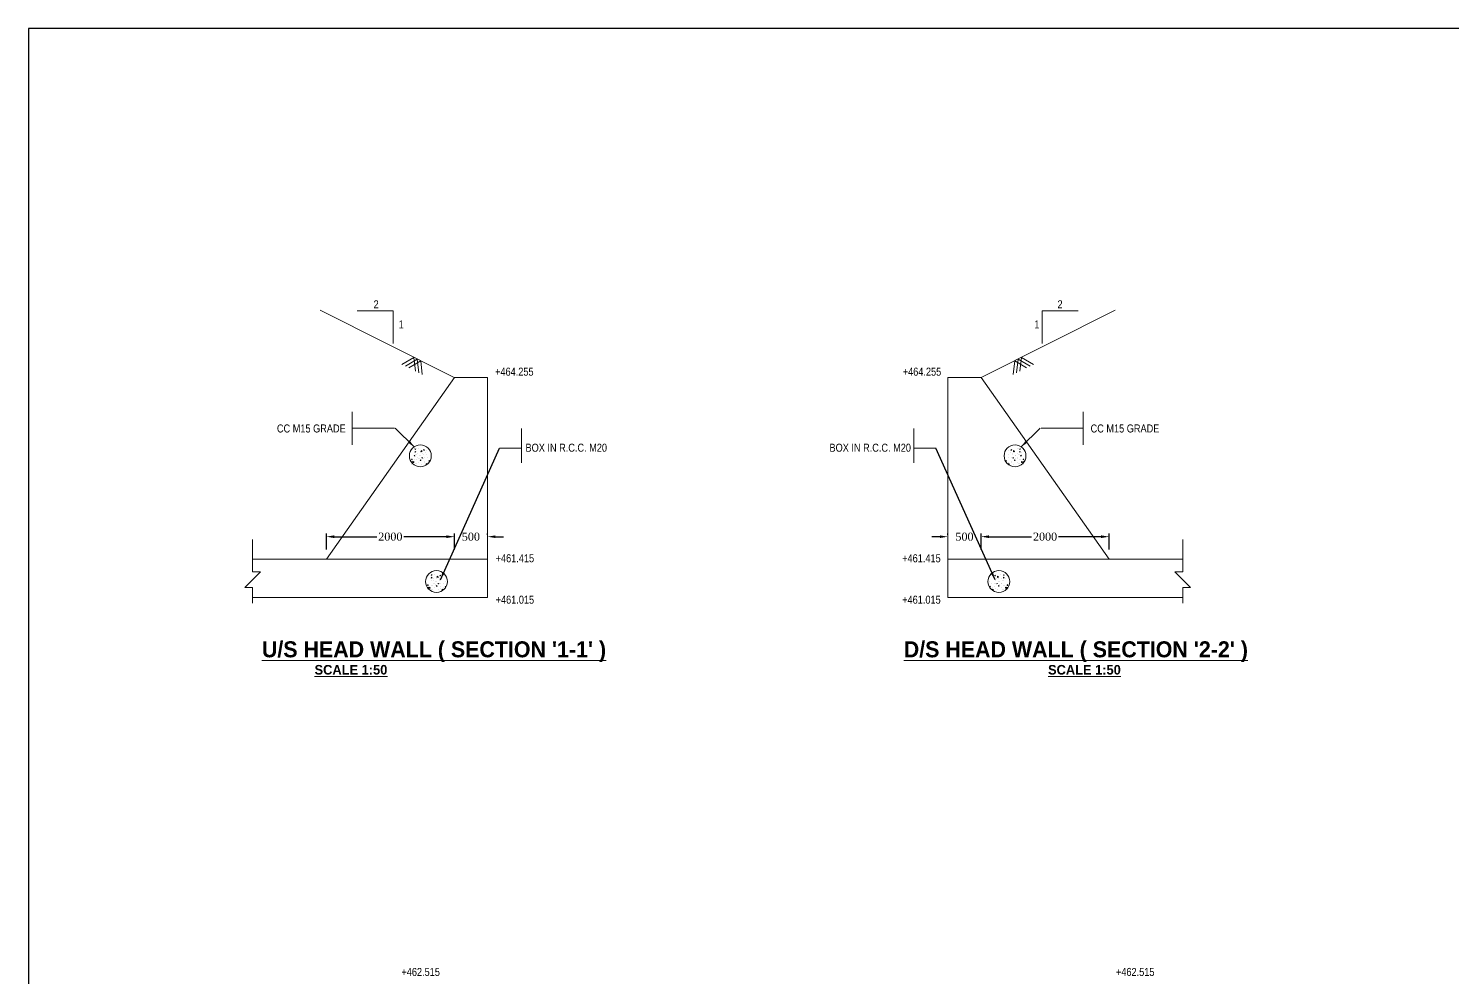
# Model space of a CAD drawing. Header units: millimetres. Extents: x 80 to 6436, y 46 to 1149.
# Drawn here: x 5546.1 to 5991.1, y 352.8 to 649.2 of the extents above; entities that cross this region are included whole.
import ezdxf

# ---------------------------------------------------------------- set-up
doc = ezdxf.new("R2010")
doc.units = ezdxf.units.MM
doc.layers.add('TEXT_GENERAL', color=4, linetype='Continuous')
doc.styles.add('ARIAL NARROW', font='ARIALN_1.TTF')
doc.styles.add('CITYBLUEPR', font='cityb__.ttf')
doc.styles.get("Standard").update_dxf_attribs({"font": 'TIMES_1.TTF', "height": 2.5})
doc.styles.add('TNR_2.5', font='TIMES_1.TTF', dxfattribs={"height": 2.5})
doc.dimstyles.new('ISO-25', dxfattribs={"dimtxt": 2.5, "dimasz": 2.5, "dimexe": 1.25, "dimexo": 0.625, "dimtad": 1, "dimlfac": 25, "dimtxsty": 'Standard', "dimcen": 2.5, "dimadec": 0, "dimazin": 0, "dimtfac": 1, "dimtmove": 0, "dimatfit": 3, "dimfxl": 0, "dimarcsym": 0})
doc.dimstyles.new('STYLE_ESH', dxfattribs={"dimtxt": 2.5, "dimasz": 2.5, "dimexe": 1, "dimexo": 0.625, "dimtad": 0, "dimtih": 1, "dimtoh": 1, "dimdec": 0, "dimlfac": 100, "dimzin": 9, "dimdsep": 46, "dimtxsty": 'TNR_2.5', "dimcen": 2.5, "dimadec": 0, "dimazin": 2, "dimtfac": 1, "dimtdec": 0, "dimtofl": 0, "dimtmove": 2, "dimatfit": 3, "dimfxl": 0, "dimarcsym": 0})

# ---------------------------------------------------------------- blocks, each defined once
blk = doc.blocks.new('*D102')
at = {"color": 0, "lineweight": -2, "transparency": 16777216}
for p, q in [((5639.17, 486.48), (5639.17, 491.5)), ((5641.67, 490.5), (5654.96, 490.5)), ((5676.67, 490.5), (5663.38, 490.5)), ((5679.17, 486.48), (5679.17, 491.5))]:
    blk.add_line(p, q, dxfattribs=at)
at = {"color": 0, "transparency": 16777216}
for points in [[(5641.67, 490.92), (5641.67, 490.08), (5639.17, 490.5)], [(5676.67, 490.92), (5676.67, 490.08), (5679.17, 490.5)]]:
    blk.add_solid(points, dxfattribs=at)
at = {"layer": 'Defpoints', "color": 0, "transparency": 16777216}
for p in [(5679.17, 490.5), (5639.17, 485.85), (5679.17, 485.85)]:
    blk.add_point(p, dxfattribs=at)
at = {"color": 0, "transparency": 16777216, "insert": (5659.17, 490.5), "char_height": 2.5, "attachment_point": 5, "style": 'TNR_2.5'}
blk.add_mtext('2000', dxfattribs=at)
blk = doc.blocks.new('*D103')
at = {"color": 0, "lineweight": -2, "transparency": 16777216}
for p, q in [((5676.67, 490.5), (5674.17, 490.5)), ((5679.17, 486.48), (5679.17, 491.5)), ((5689.51, 491.13), (5689.51, 491.5)), ((5692.01, 490.5), (5694.51, 490.5))]:
    blk.add_line(p, q, dxfattribs=at)
at = {"color": 0, "transparency": 16777216}
for points in [[(5676.67, 490.92), (5676.67, 490.08), (5679.17, 490.5)], [(5692.01, 490.92), (5692.01, 490.08), (5689.51, 490.5)]]:
    blk.add_solid(points, dxfattribs=at)
at = {"layer": 'Defpoints', "color": 0, "transparency": 16777216}
for p in [(5689.51, 490.5), (5689.51, 490.5), (5679.17, 485.85)]:
    blk.add_point(p, dxfattribs=at)
at = {"color": 0, "transparency": 16777216, "insert": (5684.34, 490.5), "char_height": 2.5, "attachment_point": 5, "style": 'TNR_2.5'}
blk.add_mtext('500', dxfattribs=at)
blk = doc.blocks.new('*D104')
at = {"color": 0, "lineweight": -2, "transparency": 16777216}
for p, q in [((5843.75, 486.48), (5843.75, 491.5)), ((5846.25, 490.5), (5859.54, 490.5)), ((5881.26, 490.5), (5867.97, 490.5)), ((5883.76, 486.48), (5883.76, 491.5))]:
    blk.add_line(p, q, dxfattribs=at)
at = {"color": 0, "transparency": 16777216}
for points in [[(5846.25, 490.92), (5846.25, 490.08), (5843.75, 490.5)], [(5881.26, 490.92), (5881.26, 490.08), (5883.76, 490.5)]]:
    blk.add_solid(points, dxfattribs=at)
at = {"layer": 'Defpoints', "color": 0, "transparency": 16777216}
for p in [(5843.75, 490.5), (5843.75, 485.85), (5883.76, 485.85)]:
    blk.add_point(p, dxfattribs=at)
at = {"color": 0, "transparency": 16777216, "insert": (5863.76, 490.5), "char_height": 2.5, "attachment_point": 5, "style": 'TNR_2.5'}
blk.add_mtext('2000', dxfattribs=at)
blk = doc.blocks.new('*D105')
at = {"color": 0, "lineweight": -2, "transparency": 16777216}
for p, q in [((5830.9, 490.5), (5828.4, 490.5)), ((5833.4, 491.13), (5833.4, 491.5)), ((5843.75, 486.48), (5843.75, 491.5)), ((5846.25, 490.5), (5848.75, 490.5))]:
    blk.add_line(p, q, dxfattribs=at)
at = {"color": 0, "transparency": 16777216}
for points in [[(5830.9, 490.92), (5830.9, 490.08), (5833.4, 490.5)], [(5846.25, 490.92), (5846.25, 490.08), (5843.75, 490.5)]]:
    blk.add_solid(points, dxfattribs=at)
at = {"layer": 'Defpoints', "color": 0, "transparency": 16777216}
for p in [(5833.4, 490.5), (5833.4, 490.5), (5843.75, 485.85)]:
    blk.add_point(p, dxfattribs=at)
at = {"color": 0, "transparency": 16777216, "insert": (5838.58, 490.5), "char_height": 2.5, "attachment_point": 5, "style": 'TNR_2.5'}
blk.add_mtext('500', dxfattribs=at)

msp = doc.modelspace()

# ---------------------------------------------------------------- linework, layer by layer
for p, q in [((5546.087, 649.243), (5546.087, 59.243)), ((6436.087, 649.243), (5546.087, 649.243))]:
    msp.add_line(p, q)
at = {"layer": 'TEXT_GENERAL', "color": 0, "lineweight": 9}
for p, q in [((5679.157, 540.274), (5637.283, 561.211)), ((5648.781, 561.021), (5660.099, 561.021)), ((5660.099, 561.021), (5660.099, 550.812)), ((5843.76, 540.274), (5885.633, 561.211)), ((5874.136, 561.021), (5862.818, 561.021)), ((5862.818, 561.021), (5862.818, 550.812)), ((5666.507, 546.458), (5662.791, 544.286)), ((5666.511, 546.466), (5662.795, 544.294)), ((5667.575, 545.924), (5663.859, 543.752)), ((5667.579, 545.932), (5663.863, 543.76)), ((5668.643, 545.39), (5664.927, 543.218)), ((5666.507, 546.458), (5666.999, 542.182)), ((5666.511, 546.466), (5667.004, 542.19)), ((5667.575, 545.924), (5668.067, 541.648)), ((5667.579, 545.932), (5668.072, 541.656)), ((5668.643, 545.39), (5669.136, 541.114)), ((5668.647, 545.398), (5669.14, 541.122)), ((5854.269, 545.398), (5853.777, 541.122)), ((5854.274, 545.39), (5853.781, 541.114)), ((5854.274, 545.39), (5857.99, 543.218)), ((5855.338, 545.932), (5854.845, 541.656)), ((5855.342, 545.924), (5854.849, 541.648)), ((5855.338, 545.932), (5859.054, 543.76)), ((5855.342, 545.924), (5859.058, 543.752)), ((5856.406, 546.466), (5855.913, 542.19)), ((5856.41, 546.458), (5855.917, 542.182)), ((5856.406, 546.466), (5860.122, 544.294)), ((5856.41, 546.458), (5860.126, 544.286)), ((5639.173, 483.474), (5679.173, 540.273)), ((5689.512, 540.274), (5679.157, 540.274)), ((5689.512, 471.474), (5689.512, 540.274)), ((5833.404, 471.474), (5833.404, 540.274)), ((5833.404, 540.274), (5843.76, 540.274)), ((5883.76, 483.474), (5843.744, 540.273)), ((5647.226, 529.474), (5647.226, 519.226)), ((5875.691, 529.474), (5875.691, 519.226)), ((5647.226, 524.35), (5660.417, 524.35)), ((5700.165, 524.266), (5700.165, 513.567)), ((5822.752, 524.266), (5822.752, 513.567)), ((5875.691, 524.35), (5862.5, 524.35)), ((5666.602, 516.738), (5666.602, 516.738)), ((5666.841, 517.788), (5667.068, 517.768)), ((5666.842, 517.788), (5666.967, 517.937)), ((5666.864, 516.98), (5667.131, 517.083)), ((5666.864, 516.98), (5667.054, 516.852)), ((5667.07, 517.762), (5667.038, 517.937)), ((5667.054, 516.852), (5667.131, 517.083)), ((5667.129, 516.21), (5667.129, 516.21)), ((5667.428, 517.897), (5667.428, 517.897)), ((5667.451, 516.236), (5667.451, 516.236)), ((5667.672, 516.62), (5667.672, 516.62)), ((5667.896, 517.925), (5667.896, 517.925)), ((5668.581, 517.024), (5668.581, 517.024)), ((5668.626, 516.746), (5668.626, 516.746)), ((5668.68, 517.089), (5668.977, 517.398)), ((5668.681, 517.087), (5669.02, 517.034)), ((5669.019, 517.036), (5668.977, 517.398)), ((5669.351, 516.591), (5669.351, 516.591)), ((5669.573, 517.549), (5669.801, 517.529)), ((5669.575, 517.549), (5669.759, 517.768)), ((5669.803, 517.523), (5669.759, 517.762)), ((5670.069, 516.936), (5670.069, 516.936)), ((5670.537, 517.292), (5670.537, 517.292)), ((5693.282, 518.152), (5700.165, 518.152)), ((5829.635, 518.152), (5822.752, 518.152)), ((5852.38, 517.292), (5852.38, 517.292)), ((5852.848, 516.936), (5852.848, 516.936)), ((5853.114, 517.523), (5853.158, 517.762)), ((5853.344, 517.549), (5853.116, 517.529)), ((5853.342, 517.549), (5853.158, 517.768)), ((5853.566, 516.591), (5853.566, 516.591)), ((5854.236, 517.087), (5853.897, 517.034)), ((5853.898, 517.036), (5853.94, 517.398)), ((5854.237, 517.089), (5853.94, 517.398)), ((5854.291, 516.746), (5854.291, 516.746)), ((5854.336, 517.024), (5854.336, 517.024)), ((5855.021, 517.925), (5855.021, 517.925)), ((5855.245, 516.62), (5855.245, 516.62)), ((5855.466, 516.236), (5855.466, 516.236)), ((5855.489, 517.897), (5855.489, 517.897)), ((5855.863, 516.852), (5855.786, 517.083)), ((5856.052, 516.98), (5855.786, 517.083)), ((5855.788, 516.21), (5855.788, 516.21)), ((5855.847, 517.762), (5855.879, 517.937)), ((5856.076, 517.788), (5855.849, 517.768)), ((5856.053, 516.98), (5855.863, 516.852)), ((5856.075, 517.788), (5855.949, 517.937)), ((5856.315, 516.738), (5856.315, 516.738)), ((5665.743, 514.568), (5665.971, 514.548)), ((5665.745, 514.568), (5665.929, 514.787)), ((5665.777, 513.934), (5666.044, 514.036)), ((5665.777, 513.933), (5665.966, 513.805)), ((5665.852, 513.526), (5665.852, 513.526)), ((5665.864, 513.134), (5665.864, 513.134)), ((5665.898, 514.794), (5665.898, 514.794)), ((5665.912, 514.511), (5665.912, 514.511)), ((5665.973, 514.542), (5665.929, 514.781)), ((5665.967, 513.806), (5666.044, 514.036)), ((5666.183, 513.717), (5666.48, 514.026)), ((5666.184, 513.715), (5666.523, 513.662)), ((5666.523, 513.664), (5666.48, 514.025)), ((5666.569, 515.727), (5666.797, 515.707)), ((5666.571, 515.727), (5666.754, 515.946)), ((5666.724, 515.953), (5666.724, 515.953)), ((5666.738, 515.67), (5666.738, 515.67)), ((5666.799, 515.701), (5666.755, 515.94)), ((5666.866, 514.637), (5666.866, 514.637)), ((5666.989, 513.236), (5666.989, 513.236)), ((5667.232, 514.613), (5667.232, 514.613)), ((5667.306, 513.324), (5667.306, 513.324)), ((5667.731, 515.183), (5667.731, 515.183)), ((5667.831, 513.812), (5667.831, 513.812)), ((5667.877, 515.08), (5667.877, 515.08)), ((5668.254, 515.724), (5668.254, 515.724)), ((5668.309, 514.827), (5668.309, 514.827)), ((5668.476, 514.329), (5668.704, 514.309)), ((5668.478, 514.329), (5668.661, 514.548)), ((5668.534, 515.755), (5668.534, 515.755)), ((5668.706, 514.303), (5668.662, 514.542)), ((5668.978, 515.163), (5669.064, 515.196)), ((5668.978, 515.162), (5669.167, 515.034)), ((5669.023, 513.15), (5669.023, 513.15)), ((5669.168, 515.035), (5669.222, 515.196)), ((5669.454, 514.994), (5669.454, 514.994)), ((5669.485, 516.15), (5669.485, 516.15)), ((5669.713, 513.641), (5669.713, 513.641)), ((5669.765, 515.097), (5669.765, 515.097)), ((5669.787, 514.08), (5669.787, 514.08)), ((5670.25, 513.086), (5670.546, 513.396)), ((5670.25, 513.084), (5670.589, 513.031)), ((5670.49, 516.024), (5670.49, 516.024)), ((5670.589, 513.033), (5670.547, 513.395)), ((5670.666, 513.766), (5670.666, 513.766)), ((5670.715, 515.143), (5670.715, 515.143)), ((5671.209, 514.09), (5671.436, 514.07)), ((5671.21, 514.09), (5671.394, 514.309)), ((5851.708, 514.09), (5851.48, 514.07)), ((5851.706, 514.09), (5851.523, 514.309)), ((5852.202, 515.143), (5852.202, 515.143)), ((5852.25, 513.766), (5852.25, 513.766)), ((5852.328, 513.033), (5852.37, 513.395)), ((5852.666, 513.084), (5852.328, 513.031)), ((5852.667, 513.086), (5852.37, 513.396)), ((5852.426, 516.024), (5852.426, 516.024)), ((5853.13, 514.08), (5853.13, 514.08)), ((5853.152, 515.097), (5853.152, 515.097)), ((5853.204, 513.641), (5853.204, 513.641)), ((5853.432, 516.15), (5853.432, 516.15)), ((5853.463, 514.994), (5853.463, 514.994)), ((5853.749, 515.035), (5853.695, 515.196)), ((5853.939, 515.162), (5853.749, 515.034)), ((5853.939, 515.163), (5853.853, 515.196)), ((5853.894, 513.15), (5853.894, 513.15)), ((5854.211, 514.303), (5854.255, 514.542)), ((5854.441, 514.329), (5854.213, 514.309)), ((5854.439, 514.329), (5854.256, 514.548)), ((5854.383, 515.755), (5854.383, 515.755)), ((5854.608, 514.827), (5854.608, 514.827)), ((5854.663, 515.724), (5854.663, 515.724)), ((5855.04, 515.08), (5855.04, 515.08)), ((5855.086, 513.812), (5855.086, 513.812)), ((5855.185, 515.183), (5855.185, 515.183)), ((5855.61, 513.324), (5855.61, 513.324)), ((5855.685, 514.613), (5855.685, 514.613)), ((5855.927, 513.236), (5855.927, 513.236)), ((5856.051, 514.637), (5856.051, 514.637)), ((5856.118, 515.701), (5856.162, 515.94)), ((5856.348, 515.727), (5856.12, 515.707)), ((5856.346, 515.727), (5856.162, 515.946)), ((5856.179, 515.67), (5856.179, 515.67)), ((5856.193, 515.953), (5856.193, 515.953)), ((5856.394, 513.664), (5856.436, 514.025)), ((5856.733, 513.715), (5856.394, 513.662)), ((5856.733, 513.717), (5856.437, 514.026)), ((5857.14, 513.934), (5856.873, 514.036)), ((5856.95, 513.806), (5856.873, 514.036)), ((5856.944, 514.542), (5856.988, 514.781)), ((5857.174, 514.568), (5856.946, 514.548)), ((5857.14, 513.933), (5856.951, 513.805)), ((5857.172, 514.568), (5856.988, 514.787)), ((5857.005, 514.511), (5857.005, 514.511)), ((5857.019, 514.794), (5857.019, 514.794)), ((5857.053, 513.134), (5857.053, 513.134)), ((5857.065, 513.526), (5857.065, 513.526)), ((5616.112, 489.657), (5616.112, 479.558)), ((5906.805, 489.657), (5906.805, 479.558)), ((5616.112, 483.463), (5689.512, 483.474)), ((5625.962, 483.456), (5616.112, 483.456)), ((5689.512, 483.474), (5679.157, 483.474)), ((5689.512, 483.474), (5679.157, 483.474)), ((5906.805, 483.463), (5833.404, 483.474)), ((5896.955, 483.456), (5906.805, 483.456)), ((5613.675, 474.588), (5616.119, 477.01)), ((5616.112, 479.558), (5618.563, 479.558)), ((5618.563, 479.558), (5616.119, 477.01)), ((5671.648, 477.468), (5671.648, 477.468)), ((5671.887, 478.518), (5672.114, 478.498)), ((5671.888, 478.518), (5672.013, 478.667)), ((5671.91, 477.71), (5672.177, 477.813)), ((5671.91, 477.71), (5672.1, 477.582)), ((5672.116, 478.492), (5672.084, 478.667)), ((5672.1, 477.582), (5672.177, 477.813)), ((5672.175, 476.94), (5672.175, 476.94)), ((5672.497, 476.966), (5672.497, 476.966)), ((5672.718, 477.35), (5672.718, 477.35)), ((5672.942, 478.655), (5672.942, 478.655)), ((5673.3, 476.454), (5673.3, 476.454)), ((5673.58, 476.485), (5673.58, 476.485)), ((5673.627, 477.754), (5673.627, 477.754)), ((5673.672, 477.476), (5673.672, 477.476)), ((5673.726, 477.819), (5674.023, 478.128)), ((5673.727, 477.817), (5674.066, 477.764)), ((5674.065, 477.766), (5674.023, 478.128)), ((5674.397, 477.321), (5674.397, 477.321)), ((5674.531, 476.88), (5674.531, 476.88)), ((5674.619, 478.279), (5674.847, 478.259)), ((5674.621, 478.279), (5674.805, 478.498)), ((5674.849, 478.253), (5674.805, 478.492)), ((5676.519, 476.48), (5676.519, 476.48)), ((5846.398, 476.48), (5846.398, 476.48)), ((5848.068, 478.253), (5848.112, 478.492)), ((5848.298, 478.279), (5848.07, 478.259)), ((5848.296, 478.279), (5848.112, 478.498)), ((5848.386, 476.88), (5848.386, 476.88)), ((5848.52, 477.321), (5848.52, 477.321)), ((5849.19, 477.817), (5848.851, 477.764)), ((5848.852, 477.766), (5848.894, 478.128)), ((5849.191, 477.819), (5848.894, 478.128)), ((5849.245, 477.476), (5849.245, 477.476)), ((5849.29, 477.754), (5849.29, 477.754)), ((5849.337, 476.485), (5849.337, 476.485)), ((5849.617, 476.454), (5849.617, 476.454)), ((5849.975, 478.655), (5849.975, 478.655)), ((5850.199, 477.35), (5850.199, 477.35)), ((5850.42, 476.966), (5850.42, 476.966)), ((5850.817, 477.582), (5850.74, 477.813)), ((5851.006, 477.71), (5850.74, 477.813)), ((5850.742, 476.94), (5850.742, 476.94)), ((5850.801, 478.492), (5850.833, 478.667)), ((5851.03, 478.518), (5850.803, 478.498)), ((5851.007, 477.71), (5850.817, 477.582)), ((5851.029, 478.518), (5850.903, 478.667)), ((5851.269, 477.468), (5851.269, 477.468)), ((5906.805, 479.558), (5904.354, 479.558)), ((5904.354, 479.558), (5906.798, 477.01)), ((5909.242, 474.588), (5906.798, 477.01)), ((5616.112, 474.588), (5613.675, 474.588)), ((5616.112, 469.759), (5616.112, 474.588)), ((5670.789, 475.298), (5671.017, 475.278)), ((5670.791, 475.298), (5670.975, 475.517)), ((5670.823, 474.664), (5671.09, 474.766)), ((5670.823, 474.663), (5671.012, 474.535)), ((5670.898, 474.256), (5670.898, 474.256)), ((5670.91, 473.864), (5670.91, 473.864)), ((5670.944, 475.525), (5670.944, 475.525)), ((5670.958, 475.241), (5670.958, 475.241)), ((5671.019, 475.273), (5670.975, 475.511)), ((5671.013, 474.536), (5671.09, 474.766)), ((5671.229, 474.447), (5671.526, 474.756)), ((5671.23, 474.445), (5671.569, 474.392)), ((5671.569, 474.394), (5671.526, 474.756)), ((5671.912, 475.367), (5671.912, 475.367)), ((5672.035, 473.966), (5672.035, 473.966)), ((5672.278, 475.343), (5672.278, 475.343)), ((5672.353, 474.054), (5672.353, 474.054)), ((5672.777, 475.913), (5672.777, 475.913)), ((5672.877, 474.542), (5672.877, 474.542)), ((5672.923, 475.81), (5672.923, 475.81)), ((5673.355, 475.557), (5673.355, 475.557)), ((5673.522, 475.059), (5673.75, 475.039)), ((5673.524, 475.059), (5673.707, 475.278)), ((5673.752, 475.033), (5673.708, 475.272)), ((5674.024, 475.893), (5674.11, 475.926)), ((5674.024, 475.892), (5674.213, 475.764)), ((5674.069, 473.88), (5674.069, 473.88)), ((5674.214, 475.765), (5674.268, 475.926)), ((5674.5, 475.724), (5674.5, 475.724)), ((5674.759, 474.371), (5674.759, 474.371)), ((5674.811, 475.827), (5674.811, 475.827)), ((5674.833, 474.81), (5674.833, 474.81)), ((5675.296, 473.816), (5675.592, 474.126)), ((5675.296, 473.814), (5675.635, 473.761)), ((5675.635, 473.763), (5675.593, 474.125)), ((5675.713, 474.496), (5675.713, 474.496)), ((5675.761, 475.874), (5675.761, 475.874)), ((5676.255, 474.82), (5676.482, 474.8)), ((5676.256, 474.82), (5676.44, 475.039)), ((5676.484, 474.794), (5676.44, 475.033)), ((5676.757, 475.054), (5676.757, 475.054)), ((5676.845, 475.741), (5676.845, 475.741)), ((5846.072, 475.741), (5846.072, 475.741)), ((5846.159, 475.054), (5846.159, 475.054)), ((5846.433, 474.794), (5846.477, 475.033)), ((5846.662, 474.82), (5846.434, 474.8)), ((5846.66, 474.82), (5846.477, 475.039)), ((5847.156, 475.874), (5847.156, 475.874)), ((5847.204, 474.496), (5847.204, 474.496)), ((5847.282, 473.763), (5847.324, 474.125)), ((5847.62, 473.814), (5847.282, 473.761)), ((5847.621, 473.816), (5847.324, 474.126)), ((5848.084, 474.81), (5848.084, 474.81)), ((5848.106, 475.827), (5848.106, 475.827)), ((5848.158, 474.371), (5848.158, 474.371)), ((5848.417, 475.724), (5848.417, 475.724)), ((5848.703, 475.765), (5848.649, 475.926)), ((5848.893, 475.892), (5848.703, 475.764)), ((5848.893, 475.893), (5848.807, 475.926)), ((5848.848, 473.88), (5848.848, 473.88)), ((5849.165, 475.033), (5849.209, 475.272)), ((5849.395, 475.059), (5849.167, 475.039)), ((5849.393, 475.059), (5849.21, 475.278)), ((5849.562, 475.557), (5849.562, 475.557)), ((5849.994, 475.81), (5849.994, 475.81)), ((5850.04, 474.542), (5850.04, 474.542)), ((5850.139, 475.913), (5850.139, 475.913)), ((5850.564, 474.054), (5850.564, 474.054)), ((5850.639, 475.343), (5850.639, 475.343)), ((5850.881, 473.966), (5850.881, 473.966)), ((5851.005, 475.367), (5851.005, 475.367)), ((5851.348, 474.394), (5851.39, 474.756)), ((5851.687, 474.445), (5851.348, 474.392)), ((5851.687, 474.447), (5851.391, 474.756)), ((5852.094, 474.664), (5851.827, 474.766)), ((5851.904, 474.536), (5851.827, 474.766)), ((5851.898, 475.273), (5851.942, 475.511)), ((5852.128, 475.298), (5851.9, 475.278)), ((5852.094, 474.663), (5851.905, 474.535)), ((5852.126, 475.298), (5851.942, 475.517)), ((5851.959, 475.241), (5851.959, 475.241)), ((5851.973, 475.525), (5851.973, 475.525)), ((5852.007, 473.864), (5852.007, 473.864)), ((5852.019, 474.256), (5852.019, 474.256)), ((5906.805, 469.759), (5906.805, 474.588)), ((5906.805, 474.588), (5909.242, 474.588)), ((5616.112, 471.464), (5689.512, 471.474)), ((5616.114, 471.463), (5689.514, 471.474)), ((5616.114, 471.463), (5689.514, 471.474)), ((5906.805, 471.464), (5833.404, 471.474))]:
    msp.add_line(p, q, dxfattribs=at)
for centre in [(5668.534, 515.755), (5854.383, 515.755), (5673.58, 476.485), (5849.337, 476.485)]:
    msp.add_circle(centre, 3.419, dxfattribs=at)

# ---------------------------------------------------------------- texts
for s, height, style, p in [('2', 2.5, 'ARIAL NARROW', (5653.92, 561.839)), ('2', 2.5, 'ARIAL NARROW', (5867.636, 561.839)), ('1', 2.5, 'ARIAL NARROW', (5661.756, 555.557)), ('1', 2.5, 'ARIAL NARROW', (5860.405, 555.557)), ('+464.255', 2.5, 'ARIAL NARROW', (5691.899, 540.792)), ('+464.255', 2.5, 'ARIAL NARROW', (5819.291, 540.792)), ('CC M15 GRADE', 2.5, 'ARIAL NARROW', (5623.733, 523.058)), ('CC M15 GRADE', 2.5, 'ARIAL NARROW', (5877.994, 523.058)), ('BOX IN R.C.C. M20 ', 2.5, 'ARIAL NARROW', (5701.414, 517.045)), ('BOX IN R.C.C. M20 ', 2.5, 'ARIAL NARROW', (5796.393, 517.045)), ('+461.415', 2.5, 'ARIAL NARROW', (5692.07, 482.512)), ('+461.415', 2.5, 'ARIAL NARROW', (5819.119, 482.512)), ('+461.015', 2.5, 'ARIAL NARROW', (5692.07, 469.57)), ('+461.015', 2.5, 'ARIAL NARROW', (5819.119, 469.57)), ("%%UU/S HEAD WALL ( SECTION '1-1' )", 5, 'CITYBLUEPR', (5619.029, 452.822)), ("%%UD/S HEAD WALL ( SECTION '2-2' )", 5, 'CITYBLUEPR', (5819.604, 452.822)), ('+462.515', 2.5, 'ARIAL NARROW', (5662.629, 353.29)), ('+462.515', 2.5, 'ARIAL NARROW', (5885.922, 353.29))]:
    msp.add_text(s, height=height, dxfattribs=dict(at, style=style)).set_placement(p)
at = {"layer": 'TEXT_GENERAL', "color": 0, "lineweight": 9, "char_height": 3, "width": 25.272, "style": 'CITYBLUEPR'}
for insert, attachment_point in [((5658.227, 450.432), 3), ((5864.69, 450.432), 1)]:
    msp.add_mtext('{\\LSCALE 1:50}', dxfattribs=dict(at, insert=insert, attachment_point=attachment_point))

# ---------------------------------------------------------------- dimensions: what is measured, and where the dimension line sits
for base, p1, p2, text, picture, middle in [((5679.165, 490.5), (5639.173, 485.855), (5679.165, 485.855), '2000', '*D102', (5659.169, 490.5)), ((5689.512, 490.5), (5679.165, 485.855), (5689.512, 490.5), '500', '*D103', (5684.339, 490.5))]:
    dim = msp.add_linear_dim(base=base, p1=p1, p2=p2, text=text, dimstyle='STYLE_ESH')
    dim.commit()
    dim.dimension.update_dxf_attribs({"geometry": picture, "text_midpoint": middle})
for base, p1, p2, text, picture, middle in [((5833.404, 490.5), (5843.752, 485.855), (5833.404, 490.5), '500', '*D105', (5838.578, 490.5)), ((5843.752, 490.5), (5883.76, 485.855), (5843.752, 485.855), '2000', '*D104', (5863.756, 490.5))]:
    dim = msp.add_linear_dim(base=base, p1=p1, p2=p2, angle=180, text=text, dimstyle='STYLE_ESH')
    dim.commit()
    dim.dimension.update_dxf_attribs({"geometry": picture, "text_midpoint": middle})

# ---------------------------------------------------------------- leaders
at = {"layer": 'TEXT_GENERAL', "color": 0, "lineweight": 9}
for points in [[(5666.738, 518.423), (5660.698, 524.4)], [(5856.179, 518.423), (5862.219, 524.4)], [(5674.789, 476.999), (5693.282, 518.152)], [(5848.128, 476.999), (5829.635, 518.152)]]:
    msp.add_leader(points, dimstyle='ISO-25', override={"dimgap": 0.625, "dimtad": 0}, dxfattribs=at)

doc.saveas('drawing.dxf')
